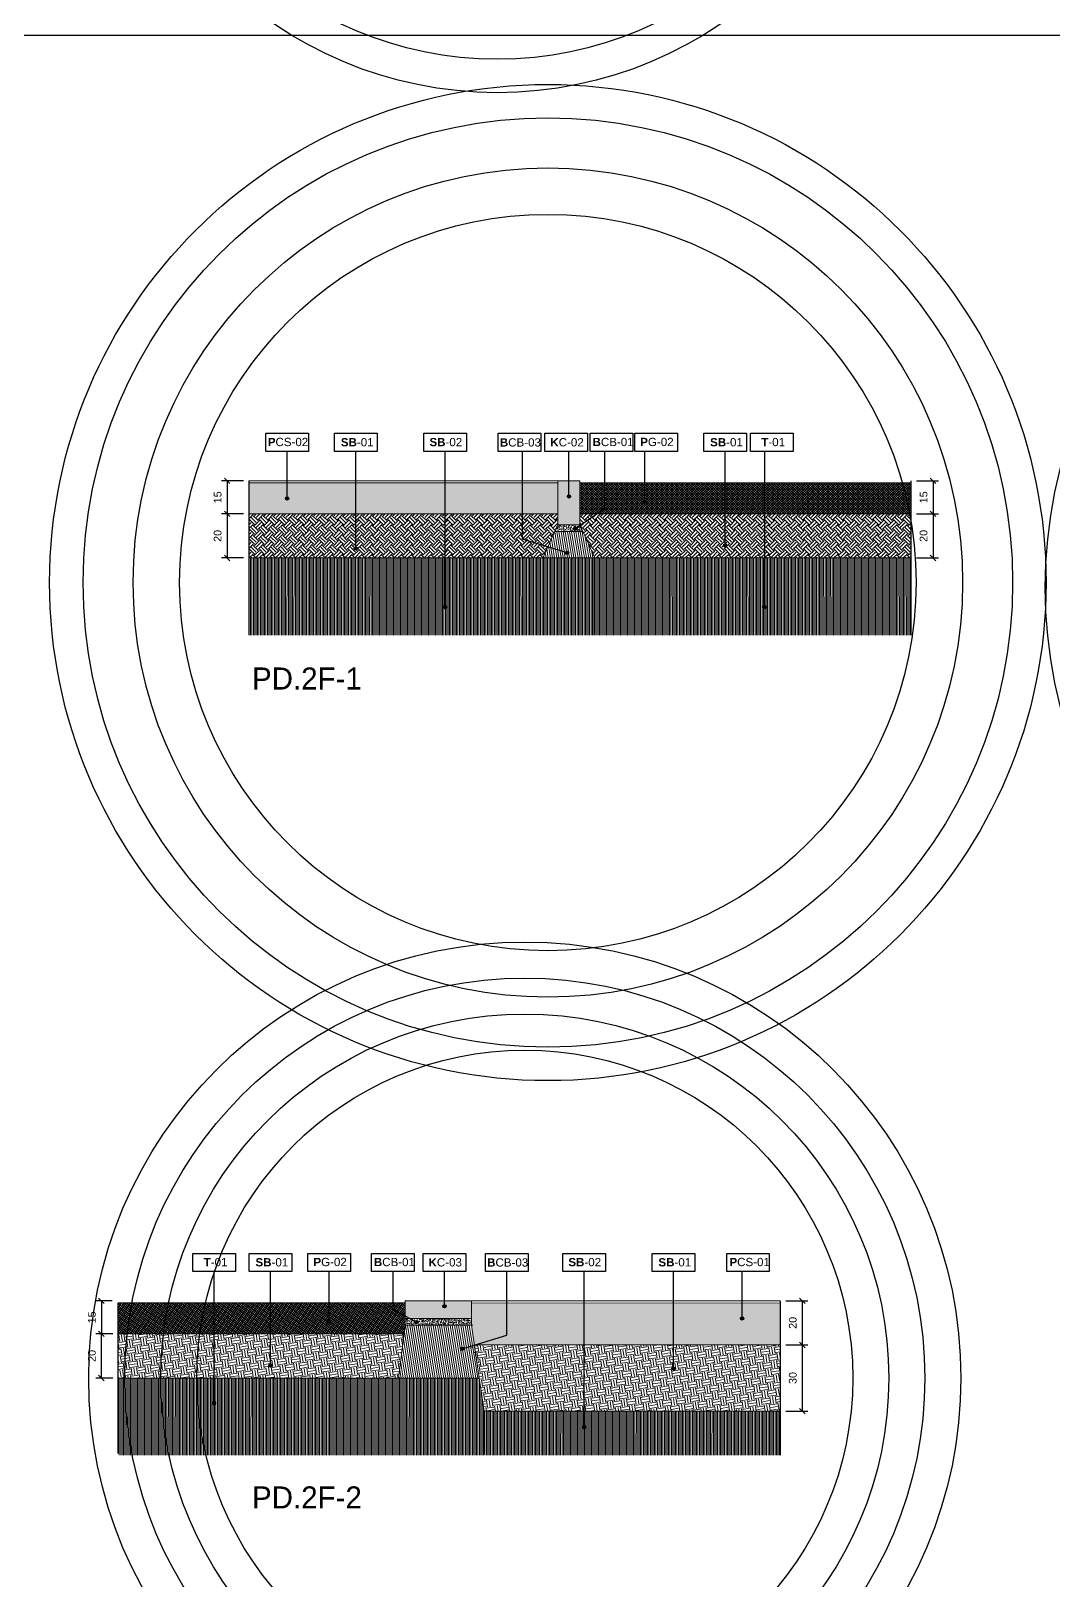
# Model space of a CAD drawing. Header units: metres. Extents: x -325 to 301, y -147 to 149.
# Drawn here: x 32.32 to 36.95, y 66.45 to 73.48 of the extents above; entities that cross this region are included whole.
import ezdxf

# ---------------------------------------------------------------- set-up
doc = ezdxf.new("R2010")
doc.units = ezdxf.units.M
doc.layers.get('Defpoints').update_dxf_attribs({"lineweight": 13})
for name, color, linetype, plot in [('-aux', 50, 'Continuous', False), ('-AUX-QAD', 5, 'Continuous', False), ('-AUX-TWQ', 1, 'Continuous', False), ('-AUX_MON', 3, 'Continuous', False), ('-AUX_RIM', 2, 'Continuous', False)]:
    doc.layers.add(name, color=color, linetype=linetype, plot=plot)
doc.layers.add('0-TX-1_25', color=7, linetype='Continuous', true_color=0x3f4f7f)
doc.layers.add('3-TR-paviment fort', color=7, linetype='Continuous', true_color=0xd1d1d1)
doc.layers.add('03-TR-Paviment_02_Sealed Gravel', color=7, linetype='Continuous', lineweight=5, true_color=0xd4be8c)
doc.layers.add('3-TR tot_u', color=7, linetype='Continuous', lineweight=5, true_color=0x787878)
for name, color, linetype, lineweight in [('1-CM', 7, 'Continuous', 0), ('3-TR Formigó', 252, 'Continuous', 0), ('3-TR Seleccionat', 44, 'Continuous', 0), ('3-TR Tot-u', 37, 'Continuous', 0)]:
    doc.layers.add(name, color=color, linetype=linetype, lineweight=lineweight)
for name, color, linetype in [('1-SECCIÓ', 1, 'Continuous'), ('A-KEYPLAN_HATCH', 7, 'Continuous'), ('A_TEXT_2', 7, 'Continuous')]:
    doc.layers.add(name, color=color, linetype=linetype)
doc.styles.get("Standard").update_dxf_attribs({"font": 'arial.ttf'})
doc.styles.add('x-llegenda materials$0$ENGRAVERS', font='TT0586M.TTF')
doc.dimstyles.new('ISO-25', dxfattribs={"dimtxt": 0.1, "dimasz": 0.1, "dimexe": 0.1, "dimexo": 0.1, "dimgap": 0.1, "dimtad": 1, "dimdec": 0, "dimlfac": 100, "dimzin": 9, "dimtxsty": 'Standard', "dimblk": 'OBLIQUE', "dimcen": 0.1, "dimadec": 0, "dimazin": 0, "dimtfac": 1, "dimtdec": 0, "dimtmove": 0, "dimatfit": 3, "dimldrblk": 'OBLIQUE', "dimfxl": 1, "dimarcsym": 0})
pattern_1 = [(44.999999995, (-269499.340446, 738633.432492), (3.8e-12, 0.0449012806053), [0.03175, -0.03175]), (44.999999995, (-269499.348865, 738633.44091), (3.8e-12, 0.0449012806053), [0.03175, -0.03175]), (44.999999995, (-269499.357284, 738633.44933), (3.8e-12, 0.0449012806053), [0.03175, -0.03175]), (134.999999995, (-269499.357284, 738633.454943), (-0.0449012806053, 3.8e-12), [0.03175, -0.03175]), (134.999999995, (-269499.348865, 738633.463362), (-0.0449012806053, 3.8e-12), [0.03175, -0.03175]), (134.999999995, (-269499.340446, 738633.47178), (-0.0449012806053, 3.8e-12), [0.03175, -0.03175])]

# ---------------------------------------------------------------- blocks, each defined once
blk = doc.blocks.new('_Oblique')
at = {"color": 0, "lineweight": -2}
blk.add_line((-0.5, -0.5), (0.5, 0.5), dxfattribs=at)
blk = doc.blocks.new('*D187')
at = {"layer": '0-TX-1_25', "color": 0, "lineweight": -2, "transparency": 16777216}
for p, q in [((36.3315, 71.4362), (36.4318, 71.4362)), ((36.4068, 71.4362), (36.4068, 71.2862)), ((36.3315, 71.2862), (36.4318, 71.2862))]:
    blk.add_line(p, q, dxfattribs=at)
at = {"layer": 'Defpoints', "color": 0, "transparency": 16777216}
for p in [(36.3065, 71.4362), (36.3065, 71.2862), (36.4068, 71.2862)]:
    blk.add_point(p, dxfattribs=at)
at = {"layer": '0-TX-1_25', "color": 0, "lineweight": -2, "transparency": 16777216, "xscale": 0.025, "yscale": 0.025, "zscale": 0.025}
for p, rotation in [((36.4068, 71.4362), 90), ((36.4068, 71.2862), 270)]:
    blk.add_blockref('_Oblique', p, dxfattribs=dict(at, rotation=rotation))
at = {"layer": '0-TX-1_25', "color": 0, "transparency": 16777216, "insert": (36.364, 71.3612), "char_height": 0.035, "attachment_point": 5, "rotation": 90}
blk.add_mtext('15', dxfattribs=at)
blk = doc.blocks.new('*D188')
at = {"layer": '0-TX-1_25', "color": 0, "lineweight": -2, "transparency": 16777216}
for p, q in [((33.2815, 71.4362), (33.1828, 71.4362)), ((33.2078, 71.4362), (33.2078, 71.2862)), ((33.2815, 71.2862), (33.1828, 71.2862))]:
    blk.add_line(p, q, dxfattribs=at)
at = {"layer": 'Defpoints', "color": 0, "transparency": 16777216}
for p in [(33.3065, 71.4362), (33.2078, 71.2862), (33.3065, 71.2862)]:
    blk.add_point(p, dxfattribs=at)
at = {"layer": '0-TX-1_25', "color": 0, "lineweight": -2, "transparency": 16777216, "xscale": 0.025, "yscale": 0.025, "zscale": 0.025}
for p, rotation in [((33.2078, 71.4362), 90), ((33.2078, 71.2862), 270)]:
    blk.add_blockref('_Oblique', p, dxfattribs=dict(at, rotation=rotation))
at = {"layer": '0-TX-1_25', "color": 0, "transparency": 16777216, "insert": (33.1649, 71.3612), "char_height": 0.035, "attachment_point": 5, "rotation": 90}
blk.add_mtext('15', dxfattribs=at)
blk = doc.blocks.new('*D189')
at = {"layer": '0-TX-1_25', "color": 0, "lineweight": -2, "transparency": 16777216}
for p, q in [((33.2815, 71.2862), (33.1828, 71.2862)), ((33.2078, 71.2862), (33.2078, 71.0862)), ((33.2815, 71.0862), (33.1828, 71.0862))]:
    blk.add_line(p, q, dxfattribs=at)
at = {"layer": 'Defpoints', "color": 0, "transparency": 16777216}
for p in [(33.3065, 71.2862), (33.2078, 71.0862), (33.3065, 71.0862)]:
    blk.add_point(p, dxfattribs=at)
at = {"layer": '0-TX-1_25', "color": 0, "lineweight": -2, "transparency": 16777216, "xscale": 0.025, "yscale": 0.025, "zscale": 0.025}
for p, rotation in [((33.2078, 71.2862), 90), ((33.2078, 71.0862), 270)]:
    blk.add_blockref('_Oblique', p, dxfattribs=dict(at, rotation=rotation))
at = {"layer": '0-TX-1_25', "color": 0, "transparency": 16777216, "insert": (33.1649, 71.1862), "char_height": 0.035, "attachment_point": 5, "rotation": 90}
blk.add_mtext('20', dxfattribs=at)
blk = doc.blocks.new('hatch keyplan 2')
at = {"layer": 'A-KEYPLAN_HATCH'}
blk.add_lwpolyline([(0, 0.00548), (0.01287, 0.00548), (0.01287, 0), (0, 0)], close=True, dxfattribs=at)
blk = doc.blocks.new('hatch keyplan')
at = {"layer": 'A-KEYPLAN_HATCH'}
blk.add_blockref('hatch keyplan 2', (1.43058, 0.85215), dxfattribs=at)
blk = doc.blocks.new('SB-01')
at = {"layer": 'A-KEYPLAN_HATCH'}
blk.add_blockref('hatch keyplan', (-1.43058, -0.85215), dxfattribs=at)
at = {"layer": 'A_TEXT_2', "insert": (-0.0008, 0.00403), "char_height": 0.0025, "attachment_point": 1}
blk.add_mtext_dynamic_manual_height_columns('\\pi0.00271;{\\fArial|b1|i0|c0|p34;SB}-01', width=0.0145619, gutter_width=0.015, heights=[0], dxfattribs=at)
blk = doc.blocks.new('B-CB03')
at = {"layer": 'A-KEYPLAN_HATCH'}
blk.add_blockref('hatch keyplan', (-1.43058, -0.85215), dxfattribs=at)
at = {"layer": 'A_TEXT_2', "insert": (-0.0008, 0.00398), "char_height": 0.0025, "attachment_point": 1}
blk.add_mtext_dynamic_manual_height_columns('\\pi0.00128;{\\fArial|b1|i0|c0|p34;B}CB-03', width=0.0145619, gutter_width=0.015, heights=[0], dxfattribs=at)
blk = doc.blocks.new('B-CB01')
at = {"layer": 'A-KEYPLAN_HATCH'}
blk.add_blockref('hatch keyplan', (-1.43058, -0.85215), dxfattribs=at)
at = {"layer": 'A_TEXT_2', "insert": (-0.0008, 0.00411), "char_height": 0.0025, "attachment_point": 1}
blk.add_mtext_dynamic_manual_height_columns('\\pi0.00152;{\\fArial|b1|i0|c0|p34;B}CB-01', width=0.0145619, gutter_width=0.015, heights=[0], dxfattribs=at)
blk = doc.blocks.new('K01B')
at = {"layer": 'A-KEYPLAN_HATCH'}
blk.add_blockref('hatch keyplan', (-1.43058, -0.85215), dxfattribs=at)
at = {"layer": 'A_TEXT_2', "insert": (-0.0008, 0.00402), "char_height": 0.0025, "attachment_point": 1}
blk.add_mtext_dynamic_manual_height_columns('\\pi0.00246;{\\fArial|b1|i0|c0|p34;K}C-02', width=0.0145619, gutter_width=0.015, heights=[0], dxfattribs=at)
blk = doc.blocks.new('PG02')
at = {"layer": 'A-KEYPLAN_HATCH'}
blk.add_blockref('hatch keyplan', (-1.42958, -0.85215), dxfattribs=at)
at = {"layer": 'A_TEXT_2', "insert": (0.0002, 0.00412), "char_height": 0.0025, "attachment_point": 1}
blk.add_mtext_dynamic_manual_height_columns('\\pi0.00245,t0.01245;{\\fArial|b1|i0|c0|p34;P}G-02', width=0.0145619, gutter_width=0.015, heights=[0], dxfattribs=at)
blk = doc.blocks.new('POINT')
at = {"layer": '0-TX-1_25'}
h = blk.add_hatch(dxfattribs=at)
h.set_pattern_fill('ANGLE', color=256)
h.set_pattern_definition([(0, (-83.747, -12.726), (0, 6.985), [5.08, -1.905]), (90, (-83.747, -12.726), (-6.985, 4e-16), [5.08, -1.905])])
edge = h.paths.add_edge_path()
edge.add_arc((0, 0), 0.0075, 0, 360)
h = blk.add_hatch(color=256, dxfattribs=at)
h.dxf.hatch_style = 1
edge = h.paths.add_edge_path()
edge.add_arc((0, 0), 0.0075, 0, 360)
blk.add_circle((0, 0), 0.0075, dxfattribs=at)
blk = doc.blocks.new('*D317')
at = {"layer": '0-TX-1_25', "color": 0, "lineweight": -2, "transparency": 16777216}
for p, q in [((36.3315, 71.2862), (36.4318, 71.2862)), ((36.4068, 71.2862), (36.4068, 71.0862)), ((36.3315, 71.0862), (36.4318, 71.0862))]:
    blk.add_line(p, q, dxfattribs=at)
at = {"layer": 'Defpoints', "color": 0, "transparency": 16777216}
for p in [(36.3065, 71.2862), (36.3065, 71.0862), (36.4068, 71.0862)]:
    blk.add_point(p, dxfattribs=at)
at = {"layer": '0-TX-1_25', "color": 0, "lineweight": -2, "transparency": 16777216, "xscale": 0.025, "yscale": 0.025, "zscale": 0.025}
for p, rotation in [((36.4068, 71.2862), 90), ((36.4068, 71.0862), 270)]:
    blk.add_blockref('_Oblique', p, dxfattribs=dict(at, rotation=rotation))
at = {"layer": '0-TX-1_25', "color": 0, "transparency": 16777216, "insert": (36.364, 71.1862), "char_height": 0.035, "attachment_point": 5, "rotation": 90}
blk.add_mtext('20', dxfattribs=at)
blk = doc.blocks.new('SB-02')
at = {"layer": 'A-KEYPLAN_HATCH'}
blk.add_blockref('hatch keyplan', (-1.43058, -0.85215), dxfattribs=at)
at = {"layer": 'A_TEXT_2', "insert": (-0.0008, 0.00408), "char_height": 0.0025, "attachment_point": 1}
blk.add_mtext_dynamic_manual_height_columns('\\pi0.00249;{\\fArial|b1|i0|c0|p34;SB}-02', width=0.0145619, gutter_width=0.015, heights=[0], dxfattribs=at)
blk = doc.blocks.new('T-01')
at = {"layer": 'A-KEYPLAN_HATCH'}
blk.add_blockref('hatch keyplan', (-1.43058, -0.85215), dxfattribs=at)
at = {"layer": 'A_TEXT_2', "insert": (-0.0008, 0.00408), "char_height": 0.0025, "attachment_point": 1}
blk.add_mtext_dynamic_manual_height_columns('\\pi0.00405;{\\fArial|b1|i0|c0|p34;T}-01', width=0.0145619, gutter_width=0.015, heights=[0], dxfattribs=at)
blk = doc.blocks.new('*D408')
at = {"layer": '0-TX-1_25', "color": 0, "lineweight": -2, "transparency": 16777216}
for p, q in [((35.7397, 67.7191), (35.8392, 67.7191)), ((35.8142, 67.7191), (35.8142, 67.5191)), ((35.7397, 67.5191), (35.8392, 67.5191))]:
    blk.add_line(p, q, dxfattribs=at)
at = {"layer": 'Defpoints', "color": 0, "transparency": 16777216}
for p in [(35.7147, 67.7191), (35.7147, 67.5191), (35.8142, 67.5191)]:
    blk.add_point(p, dxfattribs=at)
at = {"layer": '0-TX-1_25', "color": 0, "lineweight": -2, "transparency": 16777216, "xscale": 0.025, "yscale": 0.025, "zscale": 0.025}
for p, rotation in [((35.8142, 67.7191), 90), ((35.8142, 67.5191), 270)]:
    blk.add_blockref('_Oblique', p, dxfattribs=dict(at, rotation=rotation))
at = {"layer": '0-TX-1_25', "color": 0, "transparency": 16777216, "insert": (35.7713, 67.6191), "char_height": 0.035, "attachment_point": 5, "rotation": 90}
blk.add_mtext('20', dxfattribs=at)
blk = doc.blocks.new('*D409')
at = {"layer": '0-TX-1_25', "color": 0, "lineweight": -2, "transparency": 16777216}
for p, q in [((35.7397, 67.5191), (35.8392, 67.5191)), ((35.8142, 67.5191), (35.8142, 67.2191)), ((35.7397, 67.2191), (35.8392, 67.2191))]:
    blk.add_line(p, q, dxfattribs=at)
at = {"layer": 'Defpoints', "color": 0, "transparency": 16777216}
for p in [(35.7147, 67.5191), (35.7147, 67.2191), (35.8142, 67.2191)]:
    blk.add_point(p, dxfattribs=at)
at = {"layer": '0-TX-1_25', "color": 0, "lineweight": -2, "transparency": 16777216, "xscale": 0.025, "yscale": 0.025, "zscale": 0.025}
for p, rotation in [((35.8142, 67.5191), 90), ((35.8142, 67.2191), 270)]:
    blk.add_blockref('_Oblique', p, dxfattribs=dict(at, rotation=rotation))
at = {"layer": '0-TX-1_25', "color": 0, "transparency": 16777216, "insert": (35.7713, 67.3691), "char_height": 0.035, "attachment_point": 5, "rotation": 90}
blk.add_mtext('30', dxfattribs=at)
blk = doc.blocks.new('*D410')
at = {"layer": '0-TX-1_25', "color": 0, "lineweight": -2, "transparency": 16777216}
for p, q in [((32.6873, 67.7191), (32.6129, 67.7191)), ((32.6379, 67.7191), (32.6379, 67.5691)), ((32.6897, 67.5691), (32.6129, 67.5691))]:
    blk.add_line(p, q, dxfattribs=at)
at = {"layer": 'Defpoints', "color": 0, "transparency": 16777216}
for p in [(32.7123, 67.7191), (32.6379, 67.5691), (32.7147, 67.5691)]:
    blk.add_point(p, dxfattribs=at)
at = {"layer": '0-TX-1_25', "color": 0, "lineweight": -2, "transparency": 16777216, "xscale": 0.025, "yscale": 0.025, "zscale": 0.025}
for p, rotation in [((32.6379, 67.7191), 90), ((32.6379, 67.5691), 270)]:
    blk.add_blockref('_Oblique', p, dxfattribs=dict(at, rotation=rotation))
at = {"layer": '0-TX-1_25', "color": 0, "transparency": 16777216, "insert": (32.595, 67.6441), "char_height": 0.035, "attachment_point": 5, "rotation": 90}
blk.add_mtext('15', dxfattribs=at)
blk = doc.blocks.new('*D411')
at = {"layer": '0-TX-1_25', "color": 0, "lineweight": -2, "transparency": 16777216}
for p, q in [((32.6897, 67.5691), (32.6129, 67.5691)), ((32.6379, 67.3691), (32.6379, 67.5691)), ((32.6897, 67.3691), (32.6129, 67.3691))]:
    blk.add_line(p, q, dxfattribs=at)
at = {"layer": 'Defpoints', "color": 0, "transparency": 16777216}
for p in [(32.6379, 67.5691), (32.7147, 67.5691), (32.7147, 67.3691)]:
    blk.add_point(p, dxfattribs=at)
at = {"layer": '0-TX-1_25', "color": 0, "lineweight": -2, "transparency": 16777216, "xscale": 0.025, "yscale": 0.025, "zscale": 0.025}
for p, rotation in [((32.6379, 67.5691), 90), ((32.6379, 67.3691), 270)]:
    blk.add_blockref('_Oblique', p, dxfattribs=dict(at, rotation=rotation))
at = {"layer": '0-TX-1_25', "color": 0, "transparency": 16777216, "insert": (32.595, 67.4691), "char_height": 0.035, "attachment_point": 5, "rotation": 90}
blk.add_mtext('20', dxfattribs=at)
blk = doc.blocks.new('K02')
at = {"layer": 'A-KEYPLAN_HATCH'}
blk.add_blockref('hatch keyplan', (-1.43058, -0.85215), dxfattribs=at)
at = {"layer": 'A_TEXT_2', "insert": (-0.0008, 0.00402), "char_height": 0.0025, "attachment_point": 1}
blk.add_mtext_dynamic_manual_height_columns('\\pi0.00244;{\\fArial|b1|i0|c0|p34;K}C-03', width=0.0145619, gutter_width=0.015, heights=[0], dxfattribs=at)
blk = doc.blocks.new('PCS01')
at = {"layer": 'A-KEYPLAN_HATCH'}
blk.add_blockref('hatch keyplan', (-1.42958, -0.85215), dxfattribs=at)
at = {"layer": 'A_TEXT_2', "insert": (0.0002, 0.00411), "char_height": 0.0025, "attachment_point": 1}
blk.add_mtext_dynamic_manual_height_columns('\\pi0.00161;{\\fArial|b1|i0|c0|p34;P}CS-01', width=0.0145619, gutter_width=0.015, heights=[0], dxfattribs=at)
blk = doc.blocks.new('PCS02')
at = {"layer": 'A-KEYPLAN_HATCH'}
blk.add_blockref('hatch keyplan', (-1.43058, -0.85215), dxfattribs=at)
at = {"layer": 'A_TEXT_2', "insert": (-0.0008, 0.00411), "char_height": 0.0025, "attachment_point": 1}
blk.add_mtext_dynamic_manual_height_columns('\\pi0.00139;{\\fArial|b1|i0|c0|p34;P}CS-02', width=0.0145619, gutter_width=0.015, heights=[0], dxfattribs=at)
blk = doc.blocks.new('*D1133')
at = {"layer": '0-TX-1_25', "color": 0, "lineweight": -2, "transparency": 16777216}
for p, q in [((22.6963, 69.5551), (22.6093, 69.5551)), ((22.6343, 69.5551), (22.6343, 69.4051)), ((22.7343, 69.4051), (22.6093, 69.4051))]:
    blk.add_line(p, q, dxfattribs=at)
at = {"layer": 'Defpoints', "color": 0, "transparency": 16777216}
for p in [(22.7213, 69.5551), (22.6343, 69.4051), (66.3646, 69.4051)]:
    blk.add_point(p, dxfattribs=at)
at = {"layer": '0-TX-1_25', "color": 0, "lineweight": -2, "transparency": 16777216, "xscale": 0.025, "yscale": 0.025, "zscale": 0.025}
for p, rotation in [((22.6343, 69.5551), 90), ((22.6343, 69.4051), 270)]:
    blk.add_blockref('_Oblique', p, dxfattribs=dict(at, rotation=rotation))
at = {"layer": '0-TX-1_25', "color": 0, "transparency": 16777216, "insert": (22.5915, 69.4801), "char_height": 0.035, "attachment_point": 5, "rotation": 90}
blk.add_mtext('15', dxfattribs=at)
blk = doc.blocks.new('*D1138')
at = {"layer": '0-TX-1_25', "color": 0, "lineweight": -2, "transparency": 16777216}
for p, q in [((22.7106, 67.3066), (22.6236, 67.3066)), ((22.6486, 67.3066), (22.6486, 67.1474)), ((22.7486, 67.1474), (22.6236, 67.1474))]:
    blk.add_line(p, q, dxfattribs=at)
at = {"layer": 'Defpoints', "color": 0, "transparency": 16777216}
for p in [(22.7356, 67.3066), (22.6486, 67.1474), (66.3646, 67.1474)]:
    blk.add_point(p, dxfattribs=at)
at = {"layer": '0-TX-1_25', "color": 0, "lineweight": -2, "transparency": 16777216, "xscale": 0.025, "yscale": 0.025, "zscale": 0.025}
for p, rotation in [((22.6486, 67.3066), 90), ((22.6486, 67.1474), 270)]:
    blk.add_blockref('_Oblique', p, dxfattribs=dict(at, rotation=rotation))
at = {"layer": '0-TX-1_25', "color": 0, "transparency": 16777216, "insert": (22.6057, 67.227), "char_height": 0.035, "attachment_point": 5, "rotation": 90}
blk.add_mtext('16', dxfattribs=at)

msp = doc.modelspace()

# ---------------------------------------------------------------- hatches: boundary and pattern name
at = {"layer": '03-TR-Paviment_02_Sealed Gravel'}
h = msp.add_hatch(dxfattribs=at)
h.set_pattern_fill('_USER', color=256, scale=0.008, angle=45, style=0, double=1, pattern_type=0)
h.set_pattern_definition([(45, (28.803246, 75.205525), (-0.005656854, 0.005656854), []), (135, (28.803246, 75.205525), (-0.005656854, -0.005656854), [])])
h.paths.add_polyline_path([(34.8065, 71.4262), (34.8065, 71.2862), (36.3065, 71.2862), (36.3065, 71.4262)])
h = msp.add_hatch(dxfattribs=at)
h.set_pattern_fill('_USER', color=256, scale=0.008, angle=234.17524, style=0, double=1, pattern_type=0)
h.set_pattern_definition([(234.175244, (20.7172465, 69.518548), (0.006486488, -0.0046824645), []), (324.175244, (20.7172465, 69.518548), (0.0046824645, 0.006486488), [])])
h.paths.add_polyline_path([(32.7147, 67.5691), (32.7147, 67.7091), (34.0147, 67.7091), (34.0147, 67.6082), (34.0097, 67.5691)])
at = {"layer": '3-TR Formigó'}
h = msp.add_hatch(dxfattribs=at)
h.set_pattern_fill('ANSI31', color=256, scale=0.003, angle=234.17524, style=0)
h.set_pattern_definition([(279.1752, (34.111591, 71.03622), (0.00940313, 0.0015188), [])])
h.paths.add_polyline_path([(34.82, 71.2062), (34.693, 71.2062), (34.639, 71.0862), (34.874, 71.0862)])
h = msp.add_hatch(dxfattribs=at)
h.set_pattern_fill('ANSI31', color=256, scale=0.003, angle=234.17524, style=0)
h.set_pattern_definition([(279.1752, (34.458068, 67.319103), (0.00940313, 0.0015188), [])])
h.paths.add_polyline_path([(34.0147, 67.6082), (34.3147, 67.6082), (34.3503, 67.3691), (33.984, 67.3691)])
at = {"layer": '3-TR Seleccionat'}
h = msp.add_hatch(dxfattribs=at)
h.set_pattern_fill('ANSI31', color=256, scale=0.002, angle=45, style=0)
h.set_pattern_definition([(90, (-441042.00398, -650765.431227), (-0.00635, 1e-18), [])])
h.paths.add_polyline_path([(36.3065, 70.7362), (33.3065, 70.7362), (33.3065, 71.0862), (34.6165, 71.0862), (34.639, 71.0862), (36.3065, 71.0862)])
h = msp.add_hatch(dxfattribs=at)
h.set_pattern_fill('ANSI31', color=256, scale=0.002, angle=45, style=0)
h.set_pattern_definition([(90, (-441041.5575024, -650769.148344), (-0.00635, 1e-18), [])])
h.paths.add_polyline_path([(34.3726, 67.2191), (34.3503, 67.3691), (33.984, 67.3691), (32.7147, 67.3691), (32.7147, 67.0191), (35.7147, 67.0191), (35.7147, 67.2191)])
at = {"layer": '3-TR Tot-u'}
h = msp.add_hatch(dxfattribs=at)
h.set_pattern_fill('EARTH', color=256, scale=0.005, angle=-80.82476, style=0)
h.set_pattern_definition(pattern_1)
h.paths.add_polyline_path([(34.7065, 71.2362), (34.639, 71.0862), (33.3065, 71.0862), (33.3065, 71.2862), (34.7065, 71.2862)])
h = msp.add_hatch(dxfattribs=at)
h.set_pattern_fill('EARTH', color=256, scale=0.005, angle=-80.82476, style=0)
h.set_pattern_definition(pattern_1)
h.paths.add_polyline_path([(34.8065, 71.2862), (34.8065, 71.2362), (34.874, 71.0862), (36.3065, 71.0862), (36.3065, 71.2862)])
h = msp.add_hatch(dxfattribs=at)
h.set_pattern_fill('EARTH', color=256, scale=0.005, angle=-80.82476, style=0)
h.set_pattern_definition([(279.175244, (-21.33796, 74.078766), (0.036406452, -0.026281081), [0.03175, -0.03175]), (279.175244, (-21.326205, 74.080664), (0.036406452, -0.026281081), [0.03175, -0.03175]), (279.175244, (-21.31445, 74.082563), (0.036406452, -0.026281081), [0.03175, -0.03175]), (9.175244, (-21.3099, 74.079277), (0.026281081, 0.036406452), [0.03175, -0.03175]), (9.175244, (-21.308002, 74.067524), (0.026281081, 0.036406452), [0.03175, -0.03175]), (9.175244, (-21.306103, 74.05577), (0.026281081, 0.036406452), [0.03175, -0.03175])])
h.paths.add_polyline_path([(33.9961, 67.4633), (34.0097, 67.5691), (32.7147, 67.5691), (32.7147, 67.3691), (33.984, 67.3691)])
h = msp.add_hatch(dxfattribs=at)
h.set_pattern_fill('EARTH', color=256, scale=0.005, angle=-80.82476, style=0)
h.set_pattern_definition([(44.999999995, (-269498.89397, 738629.715375), (3.8e-12, 0.0449012806053), [0.03175, -0.03175]), (44.999999995, (-269498.902388, 738629.723794), (3.8e-12, 0.0449012806053), [0.03175, -0.03175]), (44.999999995, (-269498.910807, 738629.732213), (3.8e-12, 0.0449012806053), [0.03175, -0.03175]), (134.999999995, (-269498.910807, 738629.737826), (-0.0449012806053, 3.8e-12), [0.03175, -0.03175]), (134.999999995, (-269498.902388, 738629.746245), (-0.0449012806053, 3.8e-12), [0.03175, -0.03175]), (134.999999995, (-269498.89397, 738629.754664), (-0.0449012806053, 3.8e-12), [0.03175, -0.03175])])
h.paths.add_polyline_path([(34.3714, 67.3931), (34.3726, 67.3931), (34.3147, 67.5191)])
h = msp.add_hatch(dxfattribs=at)
h.set_pattern_fill('EARTH', color=256, scale=0.005, angle=-80.82476, style=0)
h.set_pattern_definition([(279.175244, (-13.31477, 72.460904), (0.036406452, -0.026281081), [0.03175, -0.03175]), (279.175244, (-13.303017, 72.462802), (0.036406452, -0.026281081), [0.03175, -0.03175]), (279.175244, (-13.291263, 72.4647), (0.036406452, -0.026281081), [0.03175, -0.03175]), (9.175244, (-13.286712, 72.461415), (0.026281081, 0.036406452), [0.03175, -0.03175]), (9.175244, (-13.284813, 72.44966), (0.026281081, 0.036406452), [0.03175, -0.03175]), (9.175244, (-13.282915, 72.437908), (0.026281081, 0.036406452), [0.03175, -0.03175])])
h.paths.add_polyline_path([(34.4422, 67.2191), (35.7147, 67.2191), (35.7147, 67.5191), (34.3279, 67.5191), (34.3726, 67.2191)])
at = {"layer": '3-TR tot_u'}
h = msp.add_hatch(dxfattribs=at)
h.set_pattern_fill('AR-CONC', color=256, scale=0.0002, angle=90.266414)
h.paths.add_polyline_path([(34.7065, 71.4262), (33.3065, 71.4262), (33.3065, 71.2862), (34.7065, 71.2862)])
h = msp.add_hatch(dxfattribs=at)
h.set_pattern_fill('AR-CONC', color=256, scale=9e-05, angle=89.12014)
h.set_pattern_definition([(139.120136, (-49.174003, 50.087584), (0.0016861337, 0.0163726586), [0.0017145, -0.0188595]), (84.120136, (-49.174003, 50.087584), (-0.0172417962, -0.002907487), [0.0013716, -0.0150876526]), (189.57158, (-49.173862, 50.088948), (-0.0155556617, 0.0134651714), [0.0014571008, -0.016028122]), (135.304336, (-49.178574, 50.087654), (0.0041580035, 0.024336133), [0.00257175, -0.02828925]), (185.755694, (-49.178228, 50.089682), (-0.021937625, 0.021705804), [0.002185652, -0.024042205]), (80.304287, (-49.178574, 50.087654), (-0.021937625, 0.021705804), [0.002057397, -0.022631376]), (110.120136, (-49.177396, 50.089922), (0.0094123187, 0.0135023525), [0.0017145, -0.0188595]), (55.120136, (-49.177396, 50.089922), (-0.01648955, 0.0058160805), [0.0013716, -0.0150876]), (160.57158, (-49.176612, 50.091048), (-0.0070772314, 0.019318433), [0.0014571008, -0.0160280944]), (126.620136, (-49.174003, 50.087584), (-0.00760478767, 0.00039479935), [0, -0.01490472, 0, -0.0153162, 0, -0.01514475]), (96.620136, (-49.174003, 50.087584), (-0.0089228417, 0.0061515134), [0, -0.00873252, 0, -0.01456182, 0, -0.00577215]), (56.620136, (-49.174081, 50.082487), (0.0007029168, 0.0121937974), [0, -0.005715, 0, -0.0178308, 0, -0.0236601]), (46.620136, (-49.174116, 50.080201), (-0.002083395, 0.0133651946), [0, -0.0074295, 0, -0.01184148, 0, -0.0168021])])
h.paths.add_polyline_path([(34.82, 71.2062), (34.8065, 71.2362), (34.7018, 71.2361), (34.6928, 71.205)])
h = msp.add_hatch(dxfattribs=at)
h.set_pattern_fill('AR-CONC', color=256, scale=0.0002, angle=90.266414)
h.paths.add_polyline_path([(35.7147, 67.7091), (34.3147, 67.709), (34.3147, 67.6082), (34.3276, 67.521), (35.7147, 67.5191)])
h = msp.add_hatch(dxfattribs=at)
h.set_pattern_fill('AR-CONC', color=256, scale=9e-05, angle=90.26641)
h.set_pattern_definition([(140.266414, (-49.423955, 44.81288), (0.0013582613, 0.0164031132), [0.0017145, -0.0188595]), (85.266414, (-49.423955, 44.81288), (-0.0171801815, -0.0032518273), [0.0013716, -0.0150876526]), (190.71786, (-49.423842, 44.814246), (-0.0158219194, 0.0131512858), [0.0014571008, -0.016028122]), (136.450614, (-49.428527, 44.812858), (0.003670327, 0.024414444), [0.00257175, -0.02828925]), (186.901972, (-49.42822, 44.814893), (-0.0223674596, 0.021262598), [0.002185652, -0.024042205]), (81.450565, (-49.428527, 44.812858), (-0.0223674596, 0.021262598), [0.002057397, -0.022631376]), (111.266414, (-49.427395, 44.81515), (0.0091403206, 0.0136879438), [0.0017145, -0.0188595]), (56.266414, (-49.427395, 44.81515), (-0.0166026007, 0.0054850432), [0.0013716, -0.0150876]), (161.71786, (-49.426633, 44.81629), (-0.0074622802, 0.019172987), [0.0014571008, -0.0160280944]), (127.766414, (-49.423955, 44.8128794), (-0.00761116375, 0.0002425866), [0, -0.01490472, 0, -0.0153162, 0, -0.01514475]), (97.766414, (-49.423955, 44.812879), (-0.009044117, 0.0059717809), [0, -0.00873252, 0, -0.01456182, 0, -0.00577215]), (57.766414, (-49.423931, 44.8077817), (0.0004588393, 0.012205419), [0, -0.005715, 0, -0.0178308, 0, -0.0236601]), (47.766414, (-49.423921, 44.805496), (-0.0023503487, 0.0133208417), [0, -0.0074295, 0, -0.01184148, 0, -0.0168021])])
h.paths.add_polyline_path([(34.3208, 67.6081), (34.3147, 67.6394), (34.0147, 67.6394), (34.0147, 67.6082)])
at = {"layer": '3-TR-paviment fort'}
for points in [[(34.7065, 71.4362), (34.8065, 71.4362), (34.8065, 71.2362), (34.7065, 71.2362)], [(34.0147, 67.7197), (34.3147, 67.7191), (34.3147, 67.6391), (34.0149, 67.6397)]]:
    msp.add_hatch(color=256, dxfattribs=at).paths.add_polyline_path(points)

# ---------------------------------------------------------------- linework, layer by layer
at = {"layer": '-aux'}
msp.add_lwpolyline([(12.2345, 73.4567), (142.2345, 73.4567)], dxfattribs=at)
at = {"layer": '-AUX-QAD'}
for centre, radius in [((34.6613, 70.9747), 2.2578), ((39.0595, 70.9524), 2.1442), ((34.6613, 70.9747), 2.1063), ((34.5568, 67.3691), 1.6496), ((34.5568, 67.3691), 1.4863)]:
    msp.add_circle(centre, radius, dxfattribs=at)
at = {"layer": '-AUX-TWQ'}
for radius in [1.9762, 1.8129]:
    msp.add_circle((34.5568, 67.3691), radius, dxfattribs=at)
at = {"layer": '-AUX_MON'}
for radius in [1.7958, 1.6443]:
    msp.add_circle((34.432, 74.991), radius, dxfattribs=at)
at = {"layer": '-AUX_RIM'}
for radius in [1.8794, 1.6689]:
    msp.add_circle((34.6613, 70.9747), radius, dxfattribs=at)
msp.add_line((35.7147, 67.7191), (35.7147, 67.0191))
at = {"layer": '0-TX-1_25'}
for points in [[(33.4797, 71.3561), (33.4797, 71.5691)], [(33.791, 71.1291), (33.791, 71.5691)], [(34.1959, 70.8639), (34.1959, 71.5691)], [(34.7486, 71.109), (34.5457, 71.1709), (34.5457, 71.5691)], [(34.7571, 71.3652), (34.7571, 71.5691)], [(34.7856, 71.2179), (34.9196, 71.3122), (34.9196, 71.5691)], [(35.101, 71.3399), (35.101, 71.537), (35.101, 71.5691)], [(35.4644, 71.1428), (35.4644, 71.5691)], [(35.6441, 70.8639), (35.6441, 71.5691)], [(33.1495, 67.255), (33.1495, 67.8519)], [(33.4041, 67.4257), (33.4041, 67.8519)], [(33.6706, 67.6228), (33.6706, 67.8199), (33.6706, 67.8519)], [(33.9586, 67.8519), (33.9586, 67.6794), (34.0642, 67.6231)], [(34.1924, 67.6942), (34.1924, 67.8519)], [(34.2726, 67.5015), (34.4755, 67.5634), (34.4755, 67.8519)], [(34.8253, 67.1468), (34.8253, 67.8519)], [(35.2302, 67.412), (35.2302, 67.8519)], [(35.5415, 67.6389), (35.5415, 67.8519)]]:
    msp.add_lwpolyline(points, dxfattribs=at)
at = {"layer": '1-CM'}
for p, q in [((33.3065, 71.4362), (34.8065, 71.4362)), ((33.3065, 71.4362), (34.7065, 71.4362)), ((33.3065, 71.4262), (34.7065, 71.4262)), ((34.8065, 71.4262), (36.3065, 71.4262)), ((33.3065, 71.2862), (34.7065, 71.2862)), ((33.3065, 71.2862), (34.7065, 71.2862)), ((34.639, 71.0862), (33.3065, 71.0862)), ((34.639, 71.0862), (36.3065, 71.0862)), ((35.7147, 67.7191), (34.3147, 67.7191)), ((35.7147, 67.7191), (34.3147, 67.719)), ((35.7147, 67.7091), (34.3147, 67.709)), ((35.7147, 67.5191), (34.3279, 67.5191)), ((35.7147, 67.5191), (34.3279, 67.5191))]:
    msp.add_line(p, q, dxfattribs=at)
for points in [[(34.8065, 71.2362), (34.7065, 71.2362), (34.7065, 71.4362), (34.8065, 71.4362)], [(34.3147, 67.6391), (34.0149, 67.6397), (34.0147, 67.7197), (34.3147, 67.7191)], [(34.0147, 67.6082), (34.3147, 67.6082), (34.3147, 67.7191), (34.0147, 67.7191)], [(34.3147, 67.6082), (34.3147, 67.6394), (34.0147, 67.6394), (34.0147, 67.6082)], [(34.0147, 67.6082), (33.984, 67.3691), (34.3503, 67.3691), (34.3147, 67.6082)]]:
    msp.add_lwpolyline(points, close=True, dxfattribs=at)
for points in [[(34.806, 71.4262), (36.3065, 71.4262)], [(34.8065, 71.2862), (36.3065, 71.2862)], [(34.639, 71.0862), (34.7065, 71.2362), (34.8065, 71.2362), (34.874, 71.0862)], [(34.693, 71.2062), (34.82, 71.2062)], [(34.639, 71.0862), (34.639, 71.0862)], [(34.874, 71.0862), (34.874, 70.7398)], [(32.7147, 67.7091), (34.0147, 67.7091)], [(34.0066, 67.5451), (34.0147, 67.6082), (34.0147, 67.7091), (32.7147, 67.7091)], [(32.7147, 67.7091), (32.7147, 67.5691), (34.0097, 67.5691)], [(34.0147, 67.7091), (33.2085, 67.7091)], [(34.0149, 67.6397), (34.3147, 67.6391)], [(34.4422, 67.2191), (35.7147, 67.2191), (35.7147, 67.5191), (34.3279, 67.5191), (34.3726, 67.2191), (34.4422, 67.2191)], [(34.3503, 67.3691), (32.7147, 67.3691)], [(34.3726, 67.2191), (34.3726, 67.0239)]]:
    msp.add_lwpolyline(points, dxfattribs=at)
at = {"layer": '1-SECCIÓ'}
for p, q in [((33.3065, 71.4362), (33.3065, 70.7362)), ((36.3065, 71.4362), (36.3065, 70.7362)), ((35.7147, 67.7191), (35.7147, 67.0191))]:
    msp.add_line(p, q, dxfattribs=at)
msp.add_lwpolyline([(32.7147, 67.0265), (32.7147, 67.7091)], dxfattribs=at)

# ---------------------------------------------------------------- block references
at = {"color": 244, "true_color": 0x991b1e, "xscale": 14.99999999999007, "yscale": 14.99999999999007, "zscale": 14.99999999999007}
for name, p in [('PCS02', (33.3831, 71.5691)), ('K01B', (34.6477, 71.5691)), ('K02', (34.0958, 67.8519))]:
    msp.add_blockref(name, p, dxfattribs=at)
at = {"layer": '0-TX-1_25', "xscale": 15, "yscale": 15, "zscale": 15}
for name, p in [('SB-01', (33.6944, 71.5691)), ('SB-02', (34.0993, 71.5691)), ('B-CB03', (34.4364, 71.5691)), ('B-CB01', (34.853, 71.5691)), ('PG02', (35.0401, 71.5691)), ('SB-01', (35.3679, 71.5691)), ('T-01', (35.5798, 71.5691)), ('T-01', (33.0529, 67.8519)), ('SB-01', (33.3076, 67.8519)), ('PG02', (33.559, 67.8519)), ('B-CB01', (33.862, 67.8519)), ('B-CB03', (34.3789, 67.8519)), ('SB-02', (34.7288, 67.8519)), ('SB-01', (35.1336, 67.8519))]:
    msp.add_blockref(name, p, dxfattribs=at)
at = {"layer": '0-TX-1_25'}
for p in [(33.4797, 71.3561), (34.7571, 71.3652), (35.101, 71.3399), (34.7856, 71.2179), (33.791, 71.1291), (35.4644, 71.1428), (34.7486, 71.109), (34.1959, 70.8639), (35.6441, 70.8639), (34.1924, 67.6942), (33.6706, 67.6228), (34.0642, 67.6228), (35.5415, 67.6389), (34.2726, 67.5015), (33.4041, 67.4257), (35.2302, 67.412), (33.1495, 67.255), (34.8253, 67.1468)]:
    msp.add_blockref('POINT', p, dxfattribs=at)
at = {"layer": 'A-KEYPLAN_HATCH', "xscale": 14.99999999999007, "yscale": 14.99999999999007, "zscale": 14.99999999999007}
msp.add_blockref('PCS01', (35.4569, 67.8519), dxfattribs=at)

# ---------------------------------------------------------------- texts
at = {"layer": '-aux', "char_height": 0.1, "width": 19.210099, "attachment_point": 1, "style": 'x-llegenda materials$0$ENGRAVERS'}
for s, insert in [('PD.2F-1', (33.3206, 70.5898)), ('PD.2F-2', (33.3206, 66.8777))]:
    msp.add_mtext(s, dxfattribs=dict(at, insert=insert))

# ---------------------------------------------------------------- dimensions: what is measured, and where the dimension line sits
at = {"layer": '0-TX-1_25'}
for base, p1, p2, picture, middle in [((33.2078, 71.2862), (33.3065, 71.4362), (33.3065, 71.2862), '*D188', (33.1649, 71.3612)), ((36.4068, 71.2862), (36.3065, 71.4362), (36.3065, 71.2862), '*D187', (36.364, 71.3612)), ((33.2078, 71.0862), (33.3065, 71.2862), (33.3065, 71.0862), '*D189', (33.1649, 71.1862)), ((36.4068, 71.0862), (36.3065, 71.2862), (36.3065, 71.0862), '*D317', (36.364, 71.1862)), ((22.6343, 69.4051), (22.7213, 69.5551), (66.3646, 69.4051), '*D1133', (22.5915, 69.4801)), ((32.6379, 67.5691), (32.7123, 67.7191), (32.7147, 67.5691), '*D410', (32.595, 67.6441)), ((35.8142, 67.5191), (35.7147, 67.7191), (35.7147, 67.5191), '*D408', (35.7713, 67.6191)), ((32.6379, 67.5691), (32.7147, 67.3691), (32.7147, 67.5691), '*D411', (32.595, 67.4691)), ((35.8142, 67.2191), (35.7147, 67.5191), (35.7147, 67.2191), '*D409', (35.7713, 67.3691)), ((22.6486, 67.1474), (22.7356, 67.3066), (66.3646, 67.1474), '*D1138', (22.6057, 67.227))]:
    dim = msp.add_linear_dim(base=base, p1=p1, p2=p2, angle=90, dimstyle='ISO-25', override={"dimtxt": 0.035, "dimasz": 0.025, "dimexe": 0.025, "dimexo": 0.025, "dimgap": 0.025, "dimblk1": 'Oblique', "dimblk2": 'Oblique', "dimsah": 1, "dimfxl": 0.1, "dimfxlon": 1, "dimarcsym": 1}, dxfattribs=at)
    dim.commit()
    dim.dimension.update_dxf_attribs({"geometry": picture, "text_midpoint": middle})

doc.saveas('drawing.dxf')
